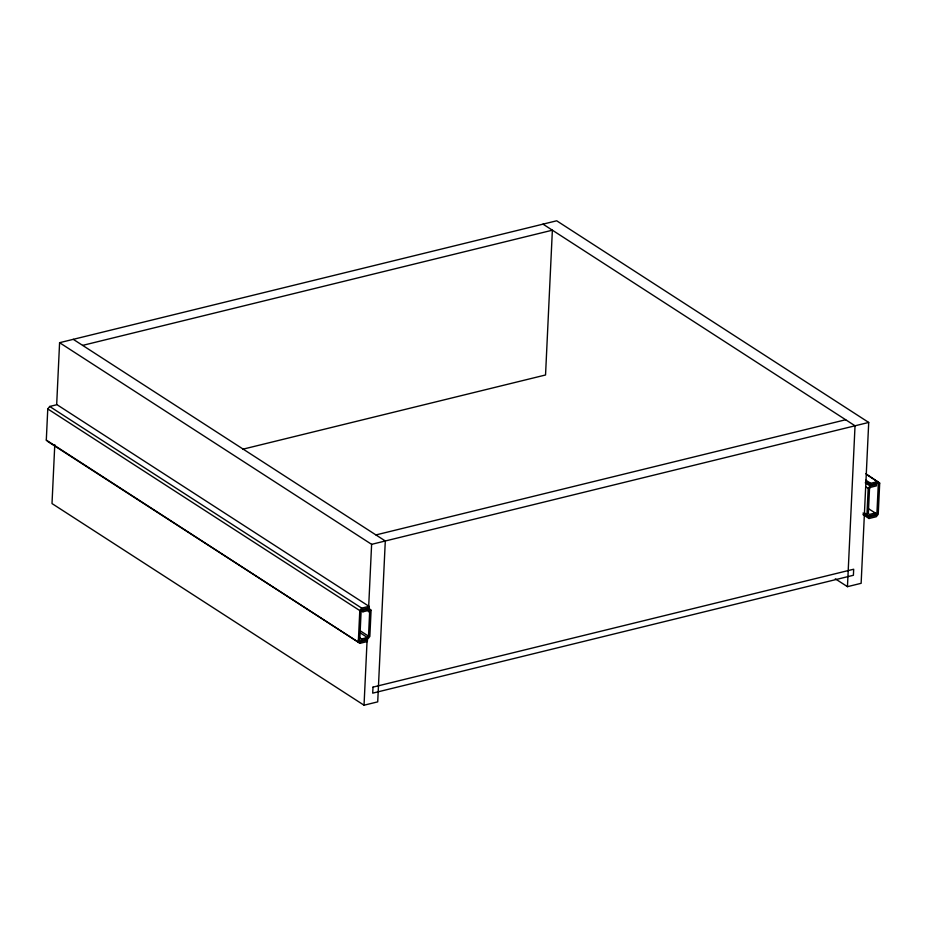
<?xml version="1.0" encoding="UTF-8"?>
<svg xmlns="http://www.w3.org/2000/svg" width="926" height="926" viewBox="0 0 926 926"><rect width="100%" height="100%" fill="white"/><g stroke="black" fill="none" stroke-linecap="round" stroke-linejoin="round"><path stroke-width="1.39" d="M46.3 440.105L47.77 408.933L49.691 406.468L56.984 404.685L369.011 606.333L368.942 607.838L362.216 609.493L361.14 610.871L359.728 640.792L360.7 641.672L367.425 640.016L367.356 641.521L360.064 643.315L48.025 441.667L46.3 440.105L360.064 643.315M54.784 444.665L52.006 503.559L364.034 705.207L377.715 701.862L385.297 540.981L73.27 339.333M56.683 404.454L59.588 342.689L556.688 220.793L868.715 422.441L861.134 583.311L847.452 586.667L835.31 578.819M358.327 641.753L359.797 610.581L361.719 608.127L369.011 606.333M361.615 638.963L361.545 640.468L367.935 638.905L369.844 636.44L371.083 610.303L369.347 608.741L362.969 610.303L362.899 611.808L368.71 610.384L369.682 611.264L368.513 636.15L367.437 637.528L361.615 638.963L359.184 637.389M364.034 705.207L367.147 639.137M368.432 611.843L371.615 544.338L59.588 342.689M847.452 586.667L855.034 425.798L543.006 224.138M868.681 516.106L866.944 514.543L868.183 488.407L870.104 485.942L876.482 484.379L876.413 485.884L870.59 487.319L869.514 488.685L868.345 513.583L869.317 514.462L875.128 513.039L875.058 514.543L868.681 516.106L865.034 513.756M865.833 473.684L879.7 483.094L878.23 514.266L876.309 516.72L869.016 518.514L869.086 516.997L863.02 513.073M869.086 516.997L875.811 515.354L876.887 513.976L878.299 484.055L877.339 483.175L870.602 484.83L870.672 483.314L865.822 480.177M82.634 345.386L552.371 230.192L545.541 374.984L242.67 449.249M375.944 534.927L845.681 419.744M371.615 544.338L868.715 422.441M870.672 483.314L877.975 481.532M867.558 475.246L879.7 483.094M874.051 482.805L876.482 484.379M865.741 481.694L870.602 484.83M865.243 482.805L870.104 485.942M865.752 486.833L868.183 488.407M867.847 508.328L876.887 513.976M864.514 512.969L866.944 514.543M862.939 514.59L869.016 518.514M368.652 608.729L371.083 610.303M367.252 609.69L369.682 611.264M49.691 406.468L361.719 608.127M360.469 610.246L362.899 611.808M47.77 408.933L359.797 610.581M360.006 630.664L368.513 636.15M360.145 632.828L367.437 637.528M364.994 638.454L367.425 640.016M358.269 640.097L360.7 641.672M373.004 687.115L372.715 693.146L853.402 575.278L853.679 569.235L373.004 687.115"/></g></svg>
